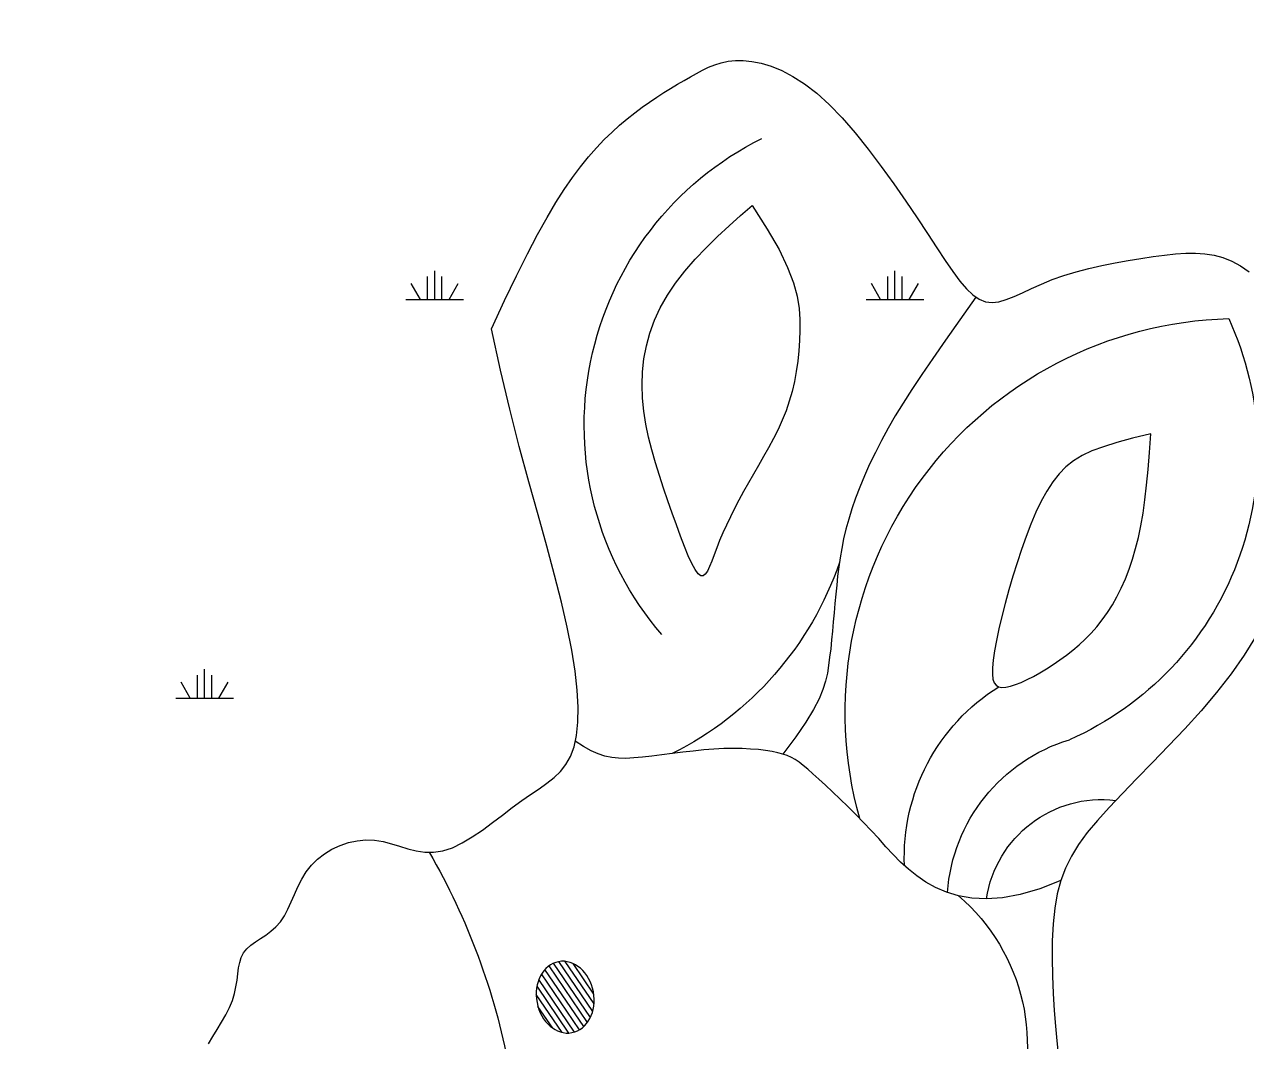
# Model space of a CAD drawing. Extents: x 5873 to 10557, y 9936 to 14099.
# Drawn here: x 9097.2 to 9362.8, y 12052.1 to 12273.1 of the extents above; entities that cross this region are included whole.
import ezdxf

# ---------------------------------------------------------------- set-up
doc = ezdxf.new("R2010")
doc.units = 0
doc.header["$MEASUREMENT"] = 0
for name, color, linetype in [('3', 3, 'CONTINUOUS'), ('4', 4, 'CONTINUOUS'), ('7', 7, 'CONTINUOUS'), ('BH', 3, 'CONTINUOUS'), ('TEXT', 3, 'CONTINUOUS')]:
    doc.layers.add(name, color=color, linetype=linetype)

# ---------------------------------------------------------------- blocks, each defined once
blk = doc.blocks.new('玩具-01')
at = {"layer": '3'}
for points in [[(-141.19, 537.94), (-145.42, 533.51), (-148.75, 529.63), (-151.3, 526.2), (-153.18, 523.16), (-154.52, 520.42), (-155.44, 517.92), (-156.06, 515.57), (-156.49, 513.31), (-156.83, 511.06), (-157.1, 508.81), (-157.3, 506.57), (-157.41, 504.34), (-157.43, 502.12), (-157.34, 499.91), (-157.15, 497.71), (-156.85, 495.53), (-156.43, 493.36), (-155.91, 491.21), (-155.3, 489.07), (-154.64, 486.94), (-153.93, 484.83), (-153.21, 482.74), (-152.48, 480.66), (-151.76, 478.6), (-151.09, 476.55), (-150.45, 474.53), (-149.86, 472.54), (-149.31, 470.6), (-148.82, 468.7), (-148.37, 466.87), (-147.98, 465.12), (-147.65, 463.44), (-147.37, 461.86), (-147.13, 460.42), (-146.89, 459.15), (-146.62, 458.12), (-146.3, 457.36), (-145.9, 456.91), (-145.39, 456.83), (-144.74, 457.15), (-143.94, 457.91), (-142.98, 459.08), (-141.9, 460.59), (-140.72, 462.39), (-139.44, 464.44), (-138.1, 466.68), (-136.72, 469.05), (-135.3, 471.5), (-133.88, 474), (-132.47, 476.52), (-131.11, 479.08), (-129.8, 481.67), (-128.59, 484.3), (-127.48, 486.96), (-126.51, 489.65), (-125.7, 492.38), (-125.06, 495.15), (-124.62, 497.96), (-124.39, 500.79), (-124.38, 503.66), (-124.6, 506.54), (-125.07, 509.45), (-125.79, 512.38), (-126.79, 515.32), (-128.06, 518.27), (-129.56, 521.22), (-131.27, 524.15), (-133.13, 527.04), (-135.09, 529.88), (-137.12, 532.65), (-139.17, 535.34), (-141.19, 537.94)], [(-192.72, 527.56), (-190.2, 522.03), (-187.98, 517.11), (-186.04, 512.72), (-184.33, 508.79), (-182.84, 505.23), (-181.53, 501.96), (-180.37, 498.9), (-179.35, 495.97), (-178.42, 493.1), (-177.6, 490.3), (-176.87, 487.55), (-176.24, 484.88), (-175.7, 482.27), (-175.25, 479.75), (-174.9, 477.31), (-174.64, 474.96), (-174.47, 472.71), (-174.38, 470.53), (-174.35, 468.42), (-174.39, 466.37), (-174.48, 464.36), (-174.61, 462.36), (-174.78, 460.38), (-174.96, 458.4), (-175.16, 456.4), (-175.36, 454.4), (-175.56, 452.4), (-175.76, 450.42), (-175.94, 448.48), (-176.1, 446.57), (-176.23, 444.71), (-176.34, 442.93), (-176.39, 441.2), (-176.34, 439.44), (-176.12, 437.54), (-175.67, 435.39), (-174.91, 432.88), (-173.79, 429.91), (-172.25, 426.37), (-170.2, 422.14)], [(-235.62, 505.53), (-231.91, 503.82), (-228.73, 502.27), (-226.03, 500.84), (-223.75, 499.46), (-221.84, 498.07), (-220.23, 496.62), (-218.87, 495.03), (-217.7, 493.27), (-216.68, 491.28), (-215.78, 489.07), (-214.99, 486.67), (-214.31, 484.09), (-213.72, 481.37), (-213.21, 478.52), (-212.76, 475.57), (-212.38, 472.55), (-212.04, 469.48), (-211.74, 466.41), (-211.51, 463.38), (-211.33, 460.46), (-211.21, 457.68), (-211.15, 455.11), (-211.16, 452.8), (-211.25, 450.78), (-211.4, 449.11), (-211.64, 447.78), (-211.97, 446.75), (-212.39, 446.02), (-212.89, 445.55), (-213.5, 445.33), (-214.22, 445.33), (-215.04, 445.54), (-215.97, 445.93), (-217, 446.49), (-218.11, 447.19), (-219.28, 448.02), (-220.49, 448.97), (-221.73, 450.01), (-222.99, 451.13), (-224.24, 452.31), (-225.47, 453.55), (-226.67, 454.83), (-227.83, 456.17), (-228.95, 457.57), (-230.02, 459.03), (-231.04, 460.56), (-231.99, 462.16), (-232.87, 463.84), (-233.68, 465.61), (-234.42, 467.46), (-235.07, 469.39), (-235.64, 471.42), (-236.13, 473.53), (-236.53, 475.73), (-236.84, 478.03), (-237.07, 480.41), (-237.21, 482.9), (-237.25, 485.51), (-237.21, 488.28), (-237.07, 491.23), (-236.84, 494.4), (-236.53, 497.82), (-236.12, 501.52), (-235.62, 505.53)]]:
    blk.add_lwpolyline(points, dxfattribs=at)
for centre, radius, start, end in [((-182.79, 497.27), 69.67, 308.4051, 52.6873), ((-191.72, 493.36), 68.64, 144.4148, 235.3364), ((-265.82, 449.71), 85.56, 333.5174, 77.6641), ((-102.16, 475.65), 73.01, 188.099, 232.5337), ((-243.28, 413.31), 43.72, 346.7747, 47.0777)]:
    blk.add_arc(centre, radius, start, end, dxfattribs=at)
at = {"layer": '4'}
blk.add_lwpolyline([(-234.7, 406.53), (-230.53, 403.87), (-226.62, 401.86), (-222.98, 400.44), (-219.58, 399.54), (-216.42, 399.11), (-213.49, 399.07), (-210.77, 399.36), (-208.25, 399.92), (-205.92, 400.68), (-203.74, 401.62), (-201.69, 402.71), (-199.74, 403.92), (-197.84, 405.22), (-195.98, 406.59), (-194.11, 408.01), (-192.2, 409.44), (-190.23, 410.86), (-188.23, 412.25), (-186.23, 413.6), (-184.27, 414.89), (-182.37, 416.11), (-180.58, 417.23), (-178.92, 418.25), (-177.44, 419.14), (-176.15, 419.91), (-175.03, 420.54), (-174.01, 421.06), (-173.07, 421.46), (-172.15, 421.77), (-171.21, 421.99), (-170.2, 422.14), (-169.08, 422.22), (-167.8, 422.23), (-166.37, 422.19), (-164.8, 422.08), (-163.11, 421.89), (-161.3, 421.64), (-159.39, 421.3), (-157.39, 420.88), (-155.3, 420.37), (-153.15, 419.78), (-150.96, 419.12), (-148.75, 418.42), (-146.57, 417.7), (-144.43, 417), (-142.36, 416.33), (-140.4, 415.73), (-138.57, 415.21), (-136.89, 414.81), (-135.32, 414.54), (-133.81, 414.41), (-132.31, 414.44), (-130.77, 414.64), (-129.13, 415.02), (-127.36, 415.6), (-125.38, 416.39)], dxfattribs=at)
blk.add_ellipse((-133.7, 361.36), major_axis=(2.88, 7.3), ratio=0.794519, dxfattribs=at)
at = {"layer": '7'}
for points in [[(-90.64, 500.95), (-92.28, 507.52), (-93.82, 513.33), (-95.26, 518.46), (-96.62, 522.99), (-97.93, 526.98), (-99.21, 530.53), (-100.47, 533.69), (-101.73, 536.56), (-103.01, 539.2), (-104.31, 541.64), (-105.63, 543.89), (-106.96, 545.97), (-108.3, 547.9), (-109.65, 549.69), (-111, 551.36), (-112.36, 552.93), (-113.71, 554.42), (-115.06, 555.82), (-116.41, 557.15), (-117.73, 558.41), (-119.03, 559.61), (-120.31, 560.75), (-121.56, 561.84), (-122.76, 562.88), (-123.94, 563.87), (-125.09, 564.81), (-126.27, 565.68), (-127.49, 566.46), (-128.78, 567.16), (-130.18, 567.74), (-131.71, 568.2), (-133.4, 568.53), (-135.27, 568.7), (-137.34, 568.69), (-139.59, 568.45), (-142.02, 567.96), (-144.64, 567.17), (-147.43, 566.05), (-150.39, 564.55), (-153.53, 562.65), (-156.83, 560.32), (-160.24, 557.64), (-163.7, 554.7), (-167.16, 551.58), (-170.56, 548.37), (-173.83, 545.17), (-176.92, 542.07), (-179.77, 539.15), (-182.35, 536.49), (-184.66, 534.12), (-186.74, 532.07), (-188.63, 530.33), (-190.35, 528.94), (-191.96, 527.9), (-193.47, 527.22), (-194.93, 526.94), (-196.37, 527.05), (-197.81, 527.5), (-199.29, 528.25), (-200.84, 529.23), (-202.49, 530.39), (-204.25, 531.68), (-206.18, 533.03), (-208.28, 534.4), (-210.58, 535.73), (-213.06, 537.02), (-215.65, 538.25), (-218.32, 539.43), (-221.02, 540.54), (-223.71, 541.58), (-226.34, 542.55), (-228.87, 543.44), (-231.26, 544.24), (-233.52, 544.94), (-235.69, 545.51), (-237.77, 545.93), (-239.81, 546.18), (-241.82, 546.24), (-243.82, 546.08), (-245.83, 545.7), (-247.89, 545.06), (-249.97, 544.14)], [(-266.39, 466.73), (-264.63, 462.14), (-262.58, 457.56), (-260.23, 452.99), (-257.67, 448.45), (-254.97, 444), (-252.2, 439.65), (-249.44, 435.45), (-246.76, 431.43), (-244.26, 427.64), (-241.99, 424.11), (-240.03, 420.86), (-238.37, 417.83), (-237.02, 414.95), (-235.96, 412.16), (-235.19, 409.38), (-234.7, 406.53), (-234.48, 403.56), (-234.52, 400.38), (-234.81, 396.95), (-235.31, 393.33), (-235.99, 389.59), (-236.79, 385.83), (-237.67, 382.12), (-238.59, 378.55), (-239.52, 375.19), (-240.4, 372.13), (-241.21, 369.43)], [(-59.47, 336.81), (-60.09, 338.53), (-60.75, 340.26), (-61.39, 342), (-61.98, 343.72), (-62.47, 345.4), (-62.81, 347.04), (-62.98, 348.62), (-63.01, 350.13), (-62.96, 351.58), (-62.87, 352.95), (-62.8, 354.24), (-62.81, 355.46), (-62.95, 356.61), (-63.26, 357.66), (-63.8, 358.64), (-64.51, 359.57), (-65.36, 360.48), (-66.29, 361.39), (-67.25, 362.35), (-68.2, 363.39), (-69.07, 364.52), (-69.83, 365.8), (-70.43, 367.24), (-70.91, 368.81), (-71.32, 370.48), (-71.72, 372.21), (-72.15, 373.98), (-72.66, 375.75), (-73.3, 377.48), (-74.13, 379.14), (-75.18, 380.69), (-76.43, 382.13), (-77.85, 383.42), (-79.43, 384.54), (-81.11, 385.49), (-82.89, 386.24), (-84.72, 386.77), (-86.59, 387.06), (-88.45, 387.12), (-90.32, 387), (-92.19, 386.81), (-94.06, 386.61), (-95.93, 386.5), (-97.82, 386.57), (-99.7, 386.89), (-101.6, 387.56), (-103.51, 388.63), (-105.41, 390.06), (-107.31, 391.75), (-109.19, 393.64), (-111.05, 395.64), (-112.87, 397.67), (-114.65, 399.67), (-116.37, 401.53), (-118.03, 403.22), (-119.6, 404.78), (-121.05, 406.27), (-122.34, 407.76), (-123.45, 409.33), (-124.34, 411.03), (-124.98, 412.94), (-125.35, 415.13), (-125.41, 417.66), (-125.16, 420.53), (-124.59, 423.76), (-123.7, 427.35), (-122.47, 431.31), (-120.91, 435.65), (-119.01, 440.37), (-116.77, 445.47), (-114.18, 450.96), (-111.3, 456.85), (-108.17, 463.15), (-104.85, 469.86), (-101.38, 476.99), (-97.82, 484.54), (-94.22, 492.53), (-90.64, 500.95)]]:
    blk.add_lwpolyline(points, dxfattribs=at)
for centre, radius, start, end in [((-248.12, 403.8), 37.38, 353.1404, 62.319), ((-244.9, 400.6), 25.34, 357.6157, 85.9809), ((-192.37, 361.97), 42.68, 119.6474, 193.0643), ((12.88, 290.08), 147.66, 139.1153, 158.5052)]:
    blk.add_arc(centre, radius, start, end, dxfattribs=at)
at = {"layer": 'BH'}
for p, q in [((-140.15, 359.45), (-130.91, 368.69)), ((-140.13, 361.1), (-132.24, 368.99)), ((-139.91, 358.05), (-129.83, 368.13)), ((-139.67, 363.2), (-134.02, 368.85)), ((-139.48, 356.86), (-128.96, 367.38)), ((-138.86, 355.84), (-128.25, 366.45)), ((-138.09, 354.98), (-127.72, 365.35)), ((-137.13, 354.31), (-127.36, 364.07)), ((-135.95, 353.85), (-127.23, 362.57)), ((-134.46, 353.71), (-127.4, 360.76)), ((-132.29, 354.24), (-128.25, 358.28))]:
    blk.add_line(p, q, dxfattribs=at)

msp = doc.modelspace()

# ---------------------------------------------------------------- hatches: boundary and pattern name
at = {"layer": 'BH'}
h = msp.add_hatch(dxfattribs=at)
h.set_pattern_fill('SWAMP,_O', color=256, scale=100)
h.set_pattern_definition([(0, (-13919.92, 10827.675), (50, 86.60254), [12.5, -87.5]), (90, (-13913.673, 10827.675), (-50, 86.60254), [6.25, -166.95508]), (90, (-13912.11, 10827.675), (-50, 86.60254), [5, -168.20508]), (90, (-13915.236, 10827.675), (-50, 86.60254), [5, -168.20508]), (60, (-13910.55, 10827.675), (-50, 86.60254), [4, -96]), (120, (-13916.8, 10827.675), (-100, 4e-08), [4, -96])])
h.paths.add_polyline_path([(9458.61, 13364.83), (6458.61, 13364.83), (6458.61, 12382.33, -0.311888), (6485.91, 12412.87), (6485.91, 12419.83), (6507.61, 12419.83, -0.414214), (6480.11, 12447.33, -1), (6535.11, 12447.33, -0.414214), (6507.61, 12419.83), (6529.91, 12419.83), (6529.91, 12412.87, -0.326381), (6556.61, 12382.33), (6556.61, 12374.83), (6909.61, 12374.83), (6909.61, 12382.33, -0.311888), (6936.91, 12412.87), (6936.91, 12419.83), (6958.61, 12419.83, -0.414214), (6931.11, 12447.33, -1), (6986.11, 12447.33, -0.414214), (6958.61, 12419.83), (6980.91, 12419.83), (6980.91, 12412.87, -0.326381), (7007.61, 12382.33), (7007.61, 12374.83), (7909.61, 12374.83), (7909.61, 12382.33, -0.326381), (7936.31, 12412.87), (7936.31, 12419.83), (7958.61, 12419.83, -0.414214), (7931.11, 12447.33, -1), (7986.11, 12447.33, -0.414214), (7958.61, 12419.83), (7980.3, 12419.83), (7980.3, 12412.87, -0.311888), (8007.61, 12382.33), (8007.61, 12374.83), (8360.61, 12374.83), (8360.61, 12382.33, -0.326381), (8387.31, 12412.87), (8387.31, 12419.83), (8409.61, 12419.83, -0.414214), (8382.11, 12447.33, -1), (8437.11, 12447.33, -0.414214), (8409.61, 12419.83), (8431.3, 12419.83), (8431.3, 12412.87, -0.311888), (8458.61, 12382.33), (8458.61, 12374.83), (8458.61, 11924.83, -1), (8458.61, 11906.83), (8458.61, 11724.83), (8871.5, 11724.83), (8819.16, 11731.53), (8791.58, 11747.74), (8781.84, 11763.94), (8781.84, 11785.01), (8791.58, 11802.84), (8811.05, 11820.66), (8819.16, 11841.73), (8811.05, 11853.07), (8801.31, 11869.28), (8804.56, 11895.21), (8825.65, 11930.86), (8833.77, 11945.44), (8835.39, 11968.13), (8843.5, 12000.54), (8854.86, 12016.75), (8877.58, 12031.33), (8884.07, 12042.68), (8897.05, 12052.4), (8908.4, 12065.37), (8897.05, 12079.95), (8879.2, 12113.98), (8874.33, 12154.5), (8875.95, 12182.05), (8884.07, 12206.35), (8911.65, 12216.08), (8929.5, 12212.84), (8953.84, 12204.73), (8970.06, 12188.53), (8978.59, 12168.17), (8989.53, 12186.91), (9002.51, 12201.49), (9028.47, 12211.22), (9038.21, 12217.7), (9062.55, 12206.35), (9075.53, 12190.15), (9080.4, 12148.01), (9072.28, 12105.88), (9056.06, 12075.09), (9039.83, 12057.26), (9031.72, 12041.06), (9036.59, 12019.99), (9051.19, 12003.78), (9077.15, 11974.61), (9077.15, 11948.69), (9075.53, 11914.65), (9082.02, 11901.69), (9093.38, 11882.24), (9099.87, 11870.9), (9109.6, 11882.24), (9125.83, 11887.1), (9125.83, 11893.59), (9104.73, 11898.45), (9091.75, 11901.69), (9083.64, 11917.9), (9082.02, 11935.72), (9085.26, 11947.07), (9096.62, 11956.79), (9114.47, 11964.89), (9132.32, 11969.75), (9132.32, 11976.24), (9130.7, 11982.72), (9129.07, 11990.82), (9133.94, 12000.54), (9138.81, 12007.03), (9138.81, 12015.13), (9143.68, 12024.85), (9151.79, 12029.71), (9153.41, 12039.44), (9164.77, 12047.54), (9184.24, 12044.3), (9208.58, 12057.26), (9215.07, 12073.47), (9215.07, 12091.3), (9202.09, 12128.57), (9193.98, 12152.88), (9202.09, 12173.94), (9226.43, 12206.35), (9242.65, 12216.08), (9266.99, 12217.7), (9289.71, 12186.91), (9304.31, 12167.46), (9312.42, 12167.46), (9333.52, 12175.56), (9359.48, 12173.94), (9375.7, 12160.98), (9380.57, 12131.81), (9374.08, 12099.4), (9351.36, 12066.99), (9333.52, 12050.78), (9322.16, 12031.33), (9325.4, 12005.41), (9328.65, 11985.96), (9343.25, 11963.27), (9344.87, 11926), (9336.76, 11901.69), (9344.87, 11874.14), (9340.01, 11848.21), (9328.65, 11840.11), (9315.67, 11823.9), (9318.91, 11783.39), (9309.18, 11747.74), (9284.84, 11731.53), (9257.26, 11731.53), (9232.92, 11733.15), (9211.82, 11741.25), (9200.47, 11754.22), (9185.86, 11765.56), (9163.15, 11776.91), (9142.05, 11780.15), (9124.21, 11773.67), (9103.11, 11754.22), (9082.02, 11731.53), (9064.17, 11733.15), (9039.83, 11729.91), (9022.53, 11724.83), (9458.61, 11724.83)])

# ---------------------------------------------------------------- block references
at = {"layer": 'TEXT', "xscale": -1, "rotation": 349.1509207630367}
msp.add_blockref('玩具-01', (9015.42, 11732.05), dxfattribs=at)

doc.saveas('drawing.dxf')
